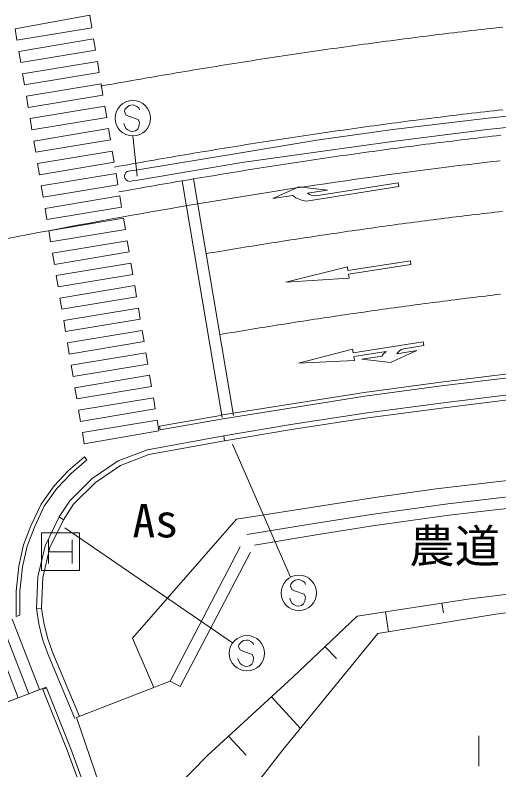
# Model space of a CAD drawing. Units: millimetres, scale not verified. Extents: x 40000 to 680000, y 20000 to 380000.
# Drawn here: x 244100 to 263238, y 270776 to 300665 of the extents above; entities that cross this region are included whole.
import ezdxf
from ezdxf.enums import TextEntityAlignment as Align

# ---------------------------------------------------------------- set-up
doc = ezdxf.new("R2010")
doc.units = ezdxf.units.MM
doc.header["$LTSCALE"] = 1000
doc.linetypes.add('CHAIN', pattern=[18.5, 12, -1.5, 3.5, -1.5])
doc.linetypes.add('DASHED', pattern=[7.5, 6, -1.5])
for name, color, linetype, lineweight in [('M-BGD', 7, 'Continuous', 13), ('M-BMK', 2, 'CHAIN', 13), ('M-BMK-OTRS', 7, 'Continuous', 13), ('M-STR-STRC', 7, 'Continuous', 13)]:
    doc.layers.add(name, color=color, linetype=linetype, lineweight=lineweight)
doc.styles.add('ＭＳ ゴシック', font='')
doc.styles.get('ＭＳ ゴシック').set_extended_font_data('MS Gothic')

msp = doc.modelspace()

# ---------------------------------------------------------------- linework, layer by layer
at = {"layer": 'M-BGD'}
for p, q in [((262696, 296572), (265761, 296906)), ((259048, 296140), (262696, 296572)), ((265803, 296456), (262778, 296141)), ((256033, 295707), (259048, 296140)), ((262778, 296141), (259127, 295673)), ((253024, 295217), (256033, 295707)), ((259127, 295673), (256084, 295256)), ((248873, 294525), (253024, 295217)), ((256084, 295256), (253069, 294823)), ((253069, 294823), (248951, 294132)), ((248873, 294525), (248659, 294495)), ((248951, 294132), (248730, 294101)), ((261047, 285318), (264672, 285760)), ((261071, 285120), (264693, 285561)), ((258022, 284913), (261047, 285318)), ((255007, 284458), (258022, 284913)), ((258048, 284715), (261071, 285120)), ((255037, 284260), (258048, 284715)), ((252351, 284007), (255007, 284458)), ((252384, 283810), (255037, 284260)), ((249342, 283456), (252351, 284007)), ((252351, 284007), (252384, 283810)), ((249396, 283263), (252384, 283810)), ((248180, 283012), (249342, 283456)), ((248273, 282833), (249396, 283263)), ((247147, 282315), (248180, 283012)), ((247275, 282160), (248273, 282833)), ((260755, 281901), (266217, 282542)), ((246260, 281430), (247147, 282315)), ((246416, 281303), (247275, 282160)), ((258328, 281565), (260755, 281901)), ((252854, 280704), (258328, 281565)), ((245844, 280792), (246260, 281430)), ((246012, 280682), (246416, 281303)), ((245286, 279650), (245844, 280792)), ((245476, 279583), (246012, 280682)), ((245844, 280792), (246012, 280682)), ((248749, 275987), (252854, 280704)), ((245424, 279887), (245424, 278949)), ((246361, 279887), (246361, 278949)), ((244998, 278427), (245286, 279650)), ((245197, 278399), (245476, 279583)), ((245424, 279418), (246361, 279418)), ((244947, 277171), (244998, 278427)), ((245148, 277182), (245197, 278399)), ((262103, 277547), (267141, 278198)), ((257628, 276866), (262103, 277547)), ((260984, 277377), (261043, 276993)), ((244947, 277171), (245148, 277182)), ((245038, 276565), (244947, 277171)), ((245236, 276594), (245148, 277182)), ((255090, 274450), (257628, 276866)), ((258747, 277037), (258868, 276241)), ((245188, 275952), (245038, 276565)), ((245382, 276000), (245236, 276594)), ((245393, 275367), (245188, 275952)), ((245582, 275434), (245382, 276000)), ((249588, 274034), (248749, 275987)), ((256359, 275658), (256809, 275186)), ((246459, 272810), (245393, 275367)), ((246644, 272887), (245582, 275434)), ((251692, 271339), (255090, 274450)), ((249588, 274034), (249726, 274094)), ((249726, 274094), (250228, 274288)), ((254241, 273672), (255387, 272420)), ((247411, 270271), (246533, 272853)), ((252542, 272117), (253238, 271356)), ((262448, 272123), (262448, 270923)), ((248959, 268524), (251692, 271339))]:
    msp.add_line(p, q, dxfattribs=at)
at = {"layer": 'M-BGD', "linetype": 'DASHED'}
for p, q in [((266074, 281877), (263033, 281528)), ((261217, 281316), (258181, 280891)), ((263033, 281528), (261217, 281316)), ((263086, 281071), (266125, 281420)), ((261271, 280859), (263086, 281071)), ((258181, 280891), (255775, 280511)), ((258244, 280436), (261271, 280859)), ((255775, 280511), (253264, 280094)), ((255847, 280056), (258244, 280436)), ((250228, 274288), (253264, 280094)), ((253565, 279678), (255847, 280056)), ((250635, 274075), (253565, 279678)), ((267427, 277485), (263117, 276943)), ((263117, 276943), (258449, 276172)), ((258449, 276172), (254692, 271568)), ((250228, 274288), (250635, 274075)), ((254692, 271568), (253473, 270003))]:
    msp.add_line(p, q, dxfattribs=at)
at = {"layer": 'M-BGD'}
msp.add_lwpolyline([(245143, 278668), (245143, 280168), (246643, 280168), (246643, 278668)], close=True, dxfattribs=at)
msp.add_arc((248638, 294288), 208, 84.2436, 296.1208, dxfattribs=at)
at = {"layer": 'M-BMK'}
msp.add_lwpolyline([(243805, 291814), (244208, 291894), (244612, 291972), (245015, 292050), (245419, 292128), (245823, 292204), (246227, 292281), (246631, 292357), (247036, 292432), (247440, 292507), (247844, 292581), (248249, 292654), (248654, 292727), (249058, 292799), (249463, 292871), (249868, 292942), (250273, 293013), (250679, 293082), (251084, 293152), (251489, 293220), (251895, 293288), (252300, 293355), (252706, 293422), (253112, 293488), (253518, 293553), (253924, 293617), (254330, 293681), (254737, 293744), (255143, 293807), (255550, 293868), (255956, 293929), (256363, 293990), (256770, 294049), (257177, 294108), (257584, 294166), (257991, 294223), (258398, 294280), (258806, 294336), (259213, 294391), (259621, 294445), (260029, 294498), (260436, 294551), (260844, 294602), (261252, 294653), (261660, 294704), (262069, 294753), (262477, 294801), (262885, 294849), (263294, 294896)], dxfattribs=at)
at = {"layer": 'M-BMK-OTRS', "color": 5}
for p, q in [((238878, 271566), (245326, 274057)), ((246533, 272853), (249588, 274034))]:
    msp.add_line(p, q, dxfattribs=at)
at = {"layer": 'M-STR-STRC'}
for p, q in [((244100, 300117), (247054, 300665)), ((247054, 300665), (247131, 300165)), ((244100, 300117), (244174, 299673)), ((247131, 300165), (244174, 299673)), ((247205, 299721), (244248, 299229)), ((247205, 299721), (247279, 299277)), ((244248, 299229), (244322, 298785)), ((247279, 299277), (244322, 298785)), ((247353, 298833), (244396, 298341)), ((247353, 298833), (247427, 298389)), ((244396, 298341), (244470, 297897)), ((247427, 298389), (244470, 297897)), ((247500, 297945), (244544, 297453)), ((247574, 297501), (247500, 297945)), ((244544, 297453), (244618, 297009)), ((247574, 297501), (244618, 297009)), ((248735, 297107), (248618, 297084)), ((248816, 297096), (248735, 297107)), ((248917, 297045), (248816, 297096)), ((247648, 297057), (244691, 296565)), ((247722, 296613), (247648, 297057)), ((248437, 296922), (248425, 296842)), ((248425, 296842), (248485, 296715)), ((248527, 297019), (248437, 296922)), ((248618, 297084), (248527, 297019)), ((248994, 296993), (248917, 297045)), ((249018, 296915), (248994, 296993)), ((244691, 296565), (244765, 296121)), ((247722, 296613), (244765, 296121)), ((248485, 296715), (248591, 296663)), ((248591, 296663), (248964, 296531)), ((248964, 296531), (249020, 296411)), ((248427, 296300), (248400, 296377)), ((248486, 296176), (248427, 296300)), ((248999, 296251), (248949, 296147)), ((249020, 296411), (248999, 296251)), ((247796, 296169), (244839, 295677)), ((247870, 295725), (247796, 296169)), ((248558, 296124), (248486, 296176)), ((248660, 296072), (248558, 296124)), ((248745, 296060), (248660, 296072)), ((248862, 296080), (248745, 296060)), ((248949, 296147), (248862, 296080)), ((244839, 295677), (244913, 295233)), ((247870, 295725), (244913, 295233)), ((248932, 294292), (248760, 295881)), ((247944, 295282), (244987, 294789)), ((248018, 294838), (247944, 295282)), ((244987, 294789), (245061, 294345)), ((248018, 294838), (245061, 294345)), ((248092, 294394), (245135, 293901)), ((248165, 293950), (248092, 294394)), ((250712, 294103), (252295, 284731)), ((251155, 294178), (252738, 284811)), ((245135, 293901), (245209, 293457)), ((248165, 293950), (245209, 293457)), ((255330, 293863), (254290, 293397)), ((256464, 293737), (255330, 293863)), ((255621, 293301), (259276, 293874)), ((259253, 294022), (255993, 293511)), ((259276, 293874), (259253, 294022)), ((248239, 293506), (245282, 293013)), ((248313, 293062), (248239, 293506)), ((254290, 293397), (255081, 293520)), ((255673, 293613), (256464, 293737)), ((245282, 293013), (245356, 292570)), ((248313, 293062), (245356, 292570)), ((248387, 292618), (245430, 292126)), ((248461, 292174), (248387, 292618)), ((245430, 292126), (245504, 291682)), ((248461, 292174), (245504, 291682)), ((248535, 291730), (245578, 291238)), ((248609, 291286), (248535, 291730)), ((245578, 291238), (245652, 290794)), ((248609, 291286), (245652, 290794)), ((248683, 290842), (245726, 290350)), ((248756, 290398), (248683, 290842)), ((259737, 290935), (257267, 290548)), ((259760, 290786), (259737, 290935)), ((257244, 290696), (254809, 290087)), ((257267, 290548), (257244, 290696)), ((259760, 290786), (257290, 290400)), ((245726, 290350), (245800, 289906)), ((248756, 290398), (245800, 289906)), ((257313, 290251), (254809, 290087)), ((257290, 290400), (257313, 290251)), ((248830, 289954), (245873, 289462)), ((248904, 289510), (248830, 289954)), ((245873, 289462), (245947, 289018)), ((248904, 289510), (245947, 289018)), ((248978, 289066), (246021, 288574)), ((249052, 288622), (248978, 289066)), ((246021, 288574), (246095, 288130)), ((249052, 288622), (246095, 288130)), ((249126, 288178), (246169, 287686)), ((249200, 287734), (249126, 288178)), ((246169, 287686), (246243, 287242)), ((249200, 287734), (246243, 287242)), ((257473, 287291), (260240, 287724)), ((260263, 287576), (259472, 287452)), ((260240, 287724), (260263, 287576)), ((249274, 287290), (246317, 286798)), ((249347, 286846), (249274, 287290)), ((255311, 286876), (257450, 287439)), ((257450, 287439), (257473, 287291)), ((258781, 287344), (257497, 287142)), ((259990, 287381), (258949, 286914)), ((259199, 287257), (259990, 287381)), ((257520, 286994), (255311, 286876)), ((257497, 287142), (257520, 286994)), ((257816, 287041), (258606, 287164)), ((258949, 286914), (257816, 287041)), ((246317, 286798), (246391, 286354)), ((249347, 286846), (246391, 286354)), ((249421, 286402), (246464, 285910)), ((249495, 285958), (249421, 286402)), ((260948, 286132), (264587, 286576)), ((260966, 285983), (264602, 286427)), ((257913, 285726), (260948, 286132)), ((246464, 285910), (246538, 285466)), ((249495, 285958), (246538, 285466)), ((257933, 285577), (260966, 285983)), ((249569, 285514), (246612, 285022)), ((249643, 285070), (249569, 285514)), ((252221, 284817), (257913, 285726)), ((252245, 284669), (257933, 285577)), ((246612, 285022), (246686, 284578)), ((249643, 285070), (246686, 284578)), ((249717, 284626), (246760, 284134)), ((249787, 284205), (249717, 284626)), ((252219, 284816), (249813, 284389)), ((252245, 284669), (249839, 284241)), ((249813, 284389), (249839, 284241)), ((246760, 284134), (246834, 283690)), ((246834, 283690), (249787, 284205)), ((252695, 283675), (254992, 278403)), ((246842, 283168), (246203, 282618)), ((246939, 283054), (246312, 282515)), ((246842, 283168), (246939, 283054)), ((246203, 282618), (245639, 282020)), ((246312, 282515), (245755, 281925)), ((245639, 282020), (245125, 281297)), ((245755, 281925), (245255, 281221)), ((245125, 281297), (244721, 280445)), ((245255, 281221), (244862, 280392)), ((244721, 280445), (244436, 279683)), ((244862, 280392), (244580, 279640)), ((246069, 280359), (252705, 275807)), ((244436, 279683), (244242, 278841)), ((244580, 279640), (244391, 278816)), ((244242, 278841), (244135, 277859)), ((244391, 278816), (244285, 277851)), ((255183, 278288), (255092, 278223)), ((255299, 278311), (255183, 278288)), ((255381, 278300), (255299, 278311)), ((255482, 278249), (255381, 278300)), ((255002, 278126), (254990, 278046)), ((254990, 278046), (255050, 277919)), ((255092, 278223), (255002, 278126)), ((255558, 278197), (255482, 278249)), ((255582, 278119), (255558, 278197)), ((244135, 277859), (244143, 276853)), ((244285, 277851), (244292, 276910)), ((255050, 277919), (255156, 277867)), ((255156, 277867), (255529, 277736)), ((255529, 277736), (255585, 277615)), ((254992, 277504), (254965, 277581)), ((255051, 277380), (254992, 277504)), ((255123, 277328), (255051, 277380)), ((255564, 277456), (255514, 277351)), ((255585, 277615), (255564, 277456)), ((255225, 277276), (255123, 277328)), ((255310, 277264), (255225, 277276)), ((255427, 277284), (255310, 277264)), ((255514, 277351), (255427, 277284)), ((244292, 276910), (244143, 276853)), ((243565, 276582), (244643, 273793)), ((243986, 276744), (245063, 273955)), ((243146, 276419), (244223, 273631)), ((253131, 275896), (253039, 275831)), ((253247, 275919), (253131, 275896)), ((253328, 275908), (253247, 275919)), ((253429, 275857), (253328, 275908)), ((252949, 275734), (252938, 275654)), ((252938, 275654), (252998, 275526)), ((253039, 275831), (252949, 275734)), ((253506, 275805), (253429, 275857)), ((253530, 275727), (253506, 275805)), ((252998, 275526), (253104, 275475)), ((253104, 275475), (253476, 275343)), ((253476, 275343), (253532, 275222)), ((252940, 275112), (252912, 275189)), ((252999, 274987), (252940, 275112)), ((253071, 274936), (252999, 274987)), ((253512, 275063), (253462, 274959)), ((253532, 275222), (253512, 275063)), ((253173, 274883), (253071, 274936)), ((253257, 274872), (253173, 274883)), ((253375, 274892), (253257, 274872)), ((253462, 274959), (253375, 274892)), ((244643, 273793), (245063, 273955)), ((245340, 274021), (245201, 273966)), ((245201, 273966), (246157, 271564)), ((245340, 274021), (246298, 271616)), ((243803, 273468), (244223, 273631)), ((246157, 271564), (246947, 269449)), ((246298, 271616), (247089, 269496))]:
    msp.add_line(p, q, dxfattribs=at)
at = {"layer": 'M-STR-STRC', "linetype": 'DASHED'}
msp.add_lwpolyline([(247492, 297852), (247668, 297884), (247843, 297915), (248018, 297947), (248193, 297978), (248369, 298009), (248544, 298040), (248719, 298071), (248895, 298101), (249070, 298132), (249246, 298163), (249421, 298193), (249597, 298223), (249772, 298254), (249948, 298284), (250123, 298314), (250299, 298343), (250475, 298373), (250651, 298403), (250826, 298432), (251002, 298462), (251178, 298491), (251354, 298520), (251530, 298549), (251706, 298578), (251882, 298607), (252058, 298635), (252234, 298664), (252410, 298692), (252587, 298721), (252763, 298749), (252939, 298777), (253115, 298805), (253292, 298832), (253468, 298860), (253644, 298888), (253821, 298915), (253997, 298942), (254174, 298969), (254350, 298997), (254527, 299023), (254703, 299050), (254880, 299077), (255057, 299103), (255233, 299130), (255410, 299156), (255587, 299182), (255764, 299208), (255940, 299234), (256117, 299260), (256294, 299285), (256471, 299311), (256648, 299336), (256825, 299361), (257002, 299386), (257179, 299411), (257357, 299436), (257534, 299460), (257711, 299485), (257888, 299509), (258065, 299533), (258243, 299557), (258420, 299581), (258597, 299605), (258775, 299628), (258952, 299652), (259130, 299675), (259307, 299698), (259485, 299722), (259662, 299744), (259840, 299767), (260018, 299790), (260195, 299812), (260373, 299834), (260551, 299857), (260729, 299879), (260907, 299900), (261084, 299922), (261262, 299944), (261440, 299965), (261618, 299986), (261796, 300007), (261974, 300028), (262152, 300049), (262331, 300070), (262509, 300090), (262687, 300111), (262865, 300131), (263043, 300151), (263222, 300170), (263400, 300190)], dxfattribs=at)
at = {"layer": 'M-STR-STRC'}
for points in [[(248034, 294648), (248207, 294679), (248380, 294710), (248554, 294741), (248727, 294772), (248901, 294803), (249074, 294833), (249248, 294864), (249421, 294894), (249595, 294925), (249769, 294955), (249942, 294985), (250116, 295015), (250290, 295045), (250463, 295075), (250637, 295104), (250811, 295134), (250985, 295163), (251158, 295192), (251332, 295222), (251506, 295251), (251680, 295280), (251854, 295309), (252028, 295337), (252202, 295366), (252376, 295394), (252550, 295423), (252724, 295451), (252898, 295479), (253072, 295507), (253246, 295535), (253420, 295562), (253594, 295590), (253769, 295618), (253943, 295645), (254117, 295672), (254291, 295699), (254466, 295726), (254640, 295753), (254814, 295780), (254989, 295806), (255163, 295833), (255338, 295859), (255512, 295885), (255687, 295911), (255861, 295937), (256036, 295963), (256210, 295989), (256385, 296014), (256559, 296040), (256734, 296065), (256909, 296090), (257083, 296115), (257258, 296140), (257433, 296165), (257608, 296189), (257782, 296214), (257957, 296238), (258132, 296262), (258307, 296286), (258482, 296310), (258657, 296334), (258832, 296357), (259007, 296381), (259182, 296404), (259357, 296427), (259532, 296450), (259707, 296473), (259882, 296496), (260057, 296518), (260232, 296541), (260407, 296563), (260583, 296585), (260758, 296607), (260933, 296629), (261108, 296651), (261284, 296672), (261459, 296694), (261634, 296715), (261810, 296736), (261985, 296757), (262161, 296778), (262336, 296798), (262511, 296819), (262687, 296839), (262862, 296859), (263038, 296880), (263214, 296899), (263389, 296919)], [(248200, 293662), (248373, 293693), (248546, 293724), (248719, 293755), (248892, 293785), (249065, 293816), (249238, 293847), (249410, 293877), (249583, 293907), (249756, 293938), (249929, 293968), (250103, 293998), (250276, 294028), (250449, 294058), (250622, 294087), (250795, 294117), (250968, 294146), (251141, 294176), (251315, 294205), (251488, 294234), (251661, 294263), (251834, 294292), (252008, 294320), (252181, 294349), (252354, 294377), (252528, 294406), (252701, 294434), (252874, 294462), (253048, 294490), (253221, 294518), (253395, 294546), (253568, 294573), (253742, 294601), (253915, 294628), (254089, 294656), (254263, 294683), (254436, 294710), (254610, 294737), (254784, 294763), (254957, 294790), (255131, 294816), (255305, 294843), (255478, 294869), (255652, 294895), (255826, 294921), (256000, 294947), (256174, 294973), (256348, 294998), (256522, 295024), (256695, 295049), (256869, 295074), (257043, 295099), (257217, 295124), (257391, 295149), (257565, 295173), (257739, 295198), (257914, 295222), (258088, 295246), (258262, 295270), (258436, 295294), (258610, 295318), (258784, 295342), (258958, 295365), (259133, 295389), (259307, 295412), (259481, 295435), (259656, 295458), (259830, 295481), (260004, 295503), (260179, 295526), (260353, 295548), (260527, 295570), (260702, 295592), (260876, 295614), (261051, 295636), (261225, 295658), (261400, 295679), (261574, 295700), (261749, 295722), (261923, 295743), (262098, 295763), (262273, 295784), (262447, 295805), (262622, 295825), (262797, 295845), (262971, 295865), (263146, 295885), (263321, 295905)], [(251655, 291220), (251807, 291245), (251959, 291271), (252111, 291296), (252263, 291322), (252415, 291347), (252567, 291372), (252719, 291397), (252871, 291422), (253023, 291447), (253175, 291472), (253327, 291496), (253479, 291521), (253631, 291545), (253783, 291570), (253936, 291594), (254088, 291618), (254240, 291642), (254392, 291666), (254544, 291690), (254696, 291714), (254848, 291738), (255001, 291761), (255153, 291785), (255305, 291808), (255457, 291832), (255609, 291855), (255762, 291878), (255914, 291901), (256066, 291924), (256218, 291946), (256371, 291969), (256523, 291992), (256675, 292014), (256828, 292036), (256980, 292059), (257132, 292081), (257285, 292103), (257437, 292125), (257589, 292147), (257742, 292168), (257894, 292190), (258046, 292211), (258199, 292233), (258351, 292254), (258504, 292275), (258656, 292296), (258809, 292317), (258961, 292338), (259113, 292359), (259266, 292380), (259418, 292400), (259571, 292421), (259723, 292441), (259876, 292461), (260028, 292481), (260181, 292501), (260334, 292521), (260486, 292541), (260639, 292560), (260791, 292580), (260944, 292599), (261096, 292618), (261249, 292638), (261402, 292657), (261554, 292675), (261707, 292694), (261860, 292713), (262012, 292732), (262165, 292750), (262318, 292768), (262470, 292787), (262623, 292805), (262776, 292823), (262928, 292840), (263081, 292858), (263234, 292876), (263386, 292893)], [(252196, 288015), (252346, 288040), (252496, 288066), (252646, 288091), (252796, 288116), (252946, 288141), (253097, 288166), (253247, 288190), (253397, 288215), (253547, 288239), (253697, 288264), (253847, 288288), (253997, 288312), (254147, 288337), (254297, 288361), (254447, 288385), (254597, 288408), (254747, 288432), (254897, 288456), (255047, 288479), (255197, 288503), (255347, 288526), (255497, 288550), (255647, 288573), (255798, 288596), (255948, 288619), (256098, 288642), (256248, 288664), (256398, 288687), (256548, 288710), (256698, 288732), (256848, 288754), (256998, 288777), (257148, 288799), (257298, 288821), (257449, 288843), (257599, 288865), (257749, 288886), (257899, 288908), (258049, 288929), (258199, 288951), (258349, 288972), (258499, 288993), (258650, 289014), (258800, 289035), (258950, 289056), (259100, 289077), (259250, 289098), (259400, 289118), (259550, 289138), (259700, 289159), (259851, 289179), (260001, 289199), (260151, 289219), (260301, 289239), (260451, 289259), (260601, 289278), (260752, 289298), (260902, 289317), (261052, 289337), (261202, 289356), (261352, 289375), (261502, 289394), (261653, 289413), (261803, 289431), (261953, 289450), (262103, 289469), (262253, 289487), (262403, 289505), (262554, 289523), (262704, 289541), (262854, 289559), (263004, 289577), (263154, 289595), (263305, 289612)]]:
    msp.add_lwpolyline(points, dxfattribs=at)
for centre in [(248757, 296581), (255322, 277785), (253270, 275393)]:
    msp.add_circle(centre, 700, dxfattribs=at)
for centre, radius, start, end in [((255710, 294297), 1000, 230.9871, 264.8883), ((255976, 294011), 500, 232.7389, 271.9339), ((259405, 286562), 1000, 128.5906, 142.9521), ((259609, 286971), 500, 105.869, 145.064)]:
    msp.add_arc(centre, radius, start, end, dxfattribs=at)

# ---------------------------------------------------------------- texts
at = {"layer": 'M-BGD', "style": 'ＭＳ ゴシック'}
for s, p in [('As', (248743, 279589)), ('農道', (259691, 278586))]:
    msp.add_text(s, height=1320, dxfattribs=at).set_placement(p, align=Align.BOTTOM_LEFT)

doc.saveas('drawing.dxf')
